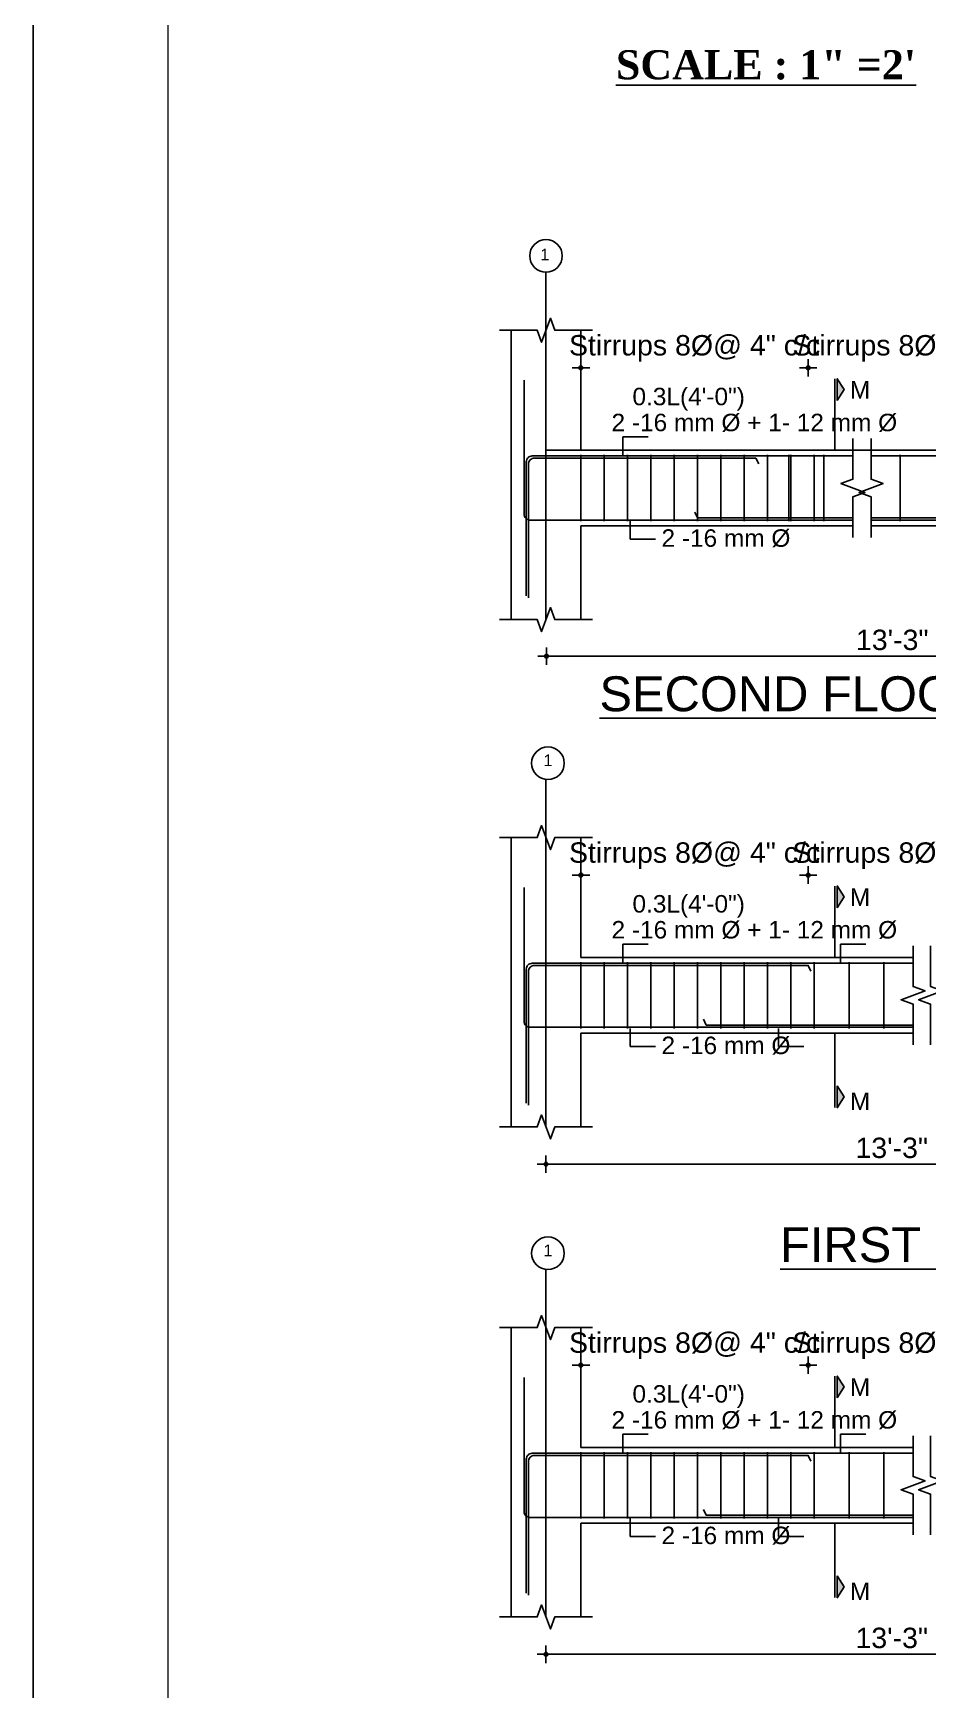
# Model space of a CAD drawing. Header units: inches. Extents: x 10143 to 33197, y -150 to 3760.
# Drawn here: x 13632 to 13939, y 917 to 1486 of the extents above; entities that cross this region are included whole.
import ezdxf
from ezdxf.enums import TextEntityAlignment as Align

# ---------------------------------------------------------------- set-up
doc = ezdxf.new("R2010")
doc.units = ezdxf.units.IN
doc.header["$LTSCALE"] = 0.5
doc.header["$MEASUREMENT"] = 0
doc.header["$PDMODE"] = 66
doc.layers.add('DIMENSION', color=5, linetype='Continuous')
doc.layers.add('ELE1', color=3, linetype='Continuous', lineweight=9)
doc.layers.add('Toilet', color=7, linetype='Continuous', lineweight=25)
doc.styles.add('1.8', font='times.ttf', dxfattribs={"width": 0.8, "height": 6})
doc.styles.add('style1', font='arial.ttf', dxfattribs={"height": 7})
doc.dimstyles.new('1.4', dxfattribs={"dimscale": 0, "dimtxt": 6, "dimasz": 0.5, "dimexe": 2, "dimexo": 9, "dimgap": 2, "dimtad": 1, "dimdec": 0, "dimlfac": 0.5, "dimzin": 3, "dimdsep": 46, "dimlunit": 4, "dimtxsty": '1.8', "dimblk": 'DIM', "dimcen": 3, "dimdle": 3, "dimse1": 1, "dimse2": 1, "dimclrd": 256, "dimclre": 256, "dimclrt": 7, "dimadec": 1, "dimazin": 2, "dimtfac": 1, "dimtdec": 0, "dimtix": 1, "dimtofl": 0, "dimtmove": 2, "dimatfit": 3, "dimldrblk": 'ARW', "dimfxl": 2, "dimfrac": 2, "dimtolj": 2, "dimtzin": 0, "dimarcsym": 0})

# ---------------------------------------------------------------- blocks, each defined once
blk = doc.blocks.new('DIM')
at = {"layer": 'DIMENSION'}
h = blk.add_hatch(color=256, dxfattribs=at)
h.paths.add_polyline_path([(0, 1.3), (0, 0), (1.3, 0, 0.414214)])
h.paths.add_polyline_path([(1.3, 0), (0, 0), (0, -1.3, 0.414214)])
h.paths.add_polyline_path([(0, 0), (-1.3, 0, 0.414214), (0, -1.3)])
h.paths.add_polyline_path([(0, 1.3, 0.414214), (-1.3, 0), (0, 0)])
for p, q in [((-6, 0), (6, 0)), ((0, 6), (0, -6))]:
    blk.add_line(p, q, dxfattribs=at)
blk.add_circle((0, 0), 1.28, dxfattribs=at)
blk = doc.blocks.new('*D1253')
at = {"lineweight": -2, "transparency": 16777216}
for p, q in [((13819.09, 1028.74), (13818.59, 1028.74)), ((13898.09, 1028.74), (13898.59, 1028.74))]:
    blk.add_line(p, q, dxfattribs=at)
at = {"layer": 'Defpoints', "color": 0, "transparency": 16777216}
for p in [(13897.59, 1028.74), (13819.59, 1016.76), (13897.59, 1012.2)]:
    blk.add_point(p, dxfattribs=at)
at = {"lineweight": -2, "transparency": 16777216, "xscale": 0.5, "yscale": 0.5, "zscale": 0.5}
blk.add_blockref('DIM', (13819.59, 1028.74), dxfattribs=at)
at = {"lineweight": -2, "transparency": 16777216, "xscale": 0.5, "yscale": 0.5, "zscale": 0.5, "rotation": 180}
blk.add_blockref('DIM', (13897.59, 1028.74), dxfattribs=at)
at = {"color": 7, "transparency": 16777216, "insert": (13858.59, 1035.4), "char_height": 7, "attachment_point": 5, "style": 'style1'}
blk.add_mtext('\\A2;Stirrups 8%%C@ 4" c/c', dxfattribs=at)
blk = doc.blocks.new('ARW')
at = {"layer": 'DIMENSION'}
blk.add_lwpolyline([(-0.5, 0, 0, 3, 0), (-5.5, 0, 0, 0, 0), (-0.5, 0, 0, 0, 0)], format="xyseb", dxfattribs=at)
blk = doc.blocks.new('*D1254')
at = {"lineweight": -2, "transparency": 16777216}
for p, q in [((13897.09, 1028.74), (13896.59, 1028.74)), ((13973.44, 1028.74), (13973.94, 1028.74))]:
    blk.add_line(p, q, dxfattribs=at)
at = {"layer": 'Defpoints', "color": 0, "transparency": 16777216}
for p in [(13972.94, 1028.74), (13897.59, 1012.2), (13972.94, 997.69)]:
    blk.add_point(p, dxfattribs=at)
at = {"lineweight": -2, "transparency": 16777216, "xscale": 0.5, "yscale": 0.5, "zscale": 0.5}
blk.add_blockref('DIM', (13897.59, 1028.74), dxfattribs=at)
at = {"lineweight": -2, "transparency": 16777216, "xscale": 0.5, "yscale": 0.5, "zscale": 0.5, "rotation": 180}
blk.add_blockref('DIM', (13972.94, 1028.74), dxfattribs=at)
at = {"color": 7, "transparency": 16777216, "insert": (13935.26, 1035.4), "char_height": 7, "attachment_point": 5, "style": 'style1'}
blk.add_mtext('\\A2;Stirrups 8%%C@ 6" c/c', dxfattribs=at)
blk = doc.blocks.new('*D1258')
at = {"lineweight": -2, "transparency": 16777216}
blk.add_line((13808.09, 929.43), (14044.44, 929.43), dxfattribs=at)
at = {"layer": 'Defpoints', "color": 0, "transparency": 16777216}
for p in [(13807.59, 942.24), (14044.94, 942.24), (14044.94, 929.43)]:
    blk.add_point(p, dxfattribs=at)
at = {"lineweight": -2, "transparency": 16777216, "xscale": 0.5, "yscale": 0.5, "zscale": 0.5, "rotation": 180}
blk.add_blockref('DIM', (13807.59, 929.43), dxfattribs=at)
at = {"lineweight": -2, "transparency": 16777216, "xscale": 0.5, "yscale": 0.5, "zscale": 0.5}
blk.add_blockref('DIM', (14044.94, 929.43), dxfattribs=at)
at = {"color": 7, "transparency": 16777216, "insert": (13926.26, 935.01), "char_height": 7, "attachment_point": 5, "style": 'style1'}
blk.add_mtext('\\A2;{\\fArial TUR|b0|i0|c162|p34;1}3{\\fArial TUR|b0|i0|c162|p34;\'-}3{\\fArial TUR|b0|i0|c162|p34;"}', dxfattribs=at)
blk = doc.blocks.new('*D2559')
at = {"lineweight": -2, "transparency": 16777216}
blk.add_line((14044.6, 1272.16), (13808.25, 1272.16), dxfattribs=at)
at = {"layer": 'Defpoints', "color": 0, "transparency": 16777216}
for p in [(13807.75, 1284.97), (14045.1, 1284.97), (13807.75, 1272.16)]:
    blk.add_point(p, dxfattribs=at)
at = {"lineweight": -2, "transparency": 16777216, "xscale": 0.5, "yscale": 0.5, "zscale": 0.5, "rotation": 180}
blk.add_blockref('DIM', (13807.75, 1272.16), dxfattribs=at)
at = {"lineweight": -2, "transparency": 16777216, "xscale": 0.5, "yscale": 0.5, "zscale": 0.5}
blk.add_blockref('DIM', (14045.1, 1272.16), dxfattribs=at)
at = {"color": 7, "transparency": 16777216, "insert": (13926.43, 1277.74), "char_height": 7, "attachment_point": 5, "style": 'style1'}
blk.add_mtext('\\A2;13{\\fArial TUR|b0|i0|c162|p34;\'-}3{\\fArial TUR|b0|i0|c162|p34;"}', dxfattribs=at)
blk = doc.blocks.new('*D2565')
at = {"lineweight": -2, "transparency": 16777216}
for p, q in [((13819.09, 1197.03), (13818.59, 1197.03)), ((13898.09, 1197.03), (13898.59, 1197.03))]:
    blk.add_line(p, q, dxfattribs=at)
at = {"layer": 'Defpoints', "color": 0, "transparency": 16777216}
for p in [(13897.59, 1197.03), (13819.59, 1185.06), (13897.59, 1180.49)]:
    blk.add_point(p, dxfattribs=at)
at = {"lineweight": -2, "transparency": 16777216, "xscale": 0.5, "yscale": 0.5, "zscale": 0.5}
blk.add_blockref('DIM', (13819.59, 1197.03), dxfattribs=at)
at = {"lineweight": -2, "transparency": 16777216, "xscale": 0.5, "yscale": 0.5, "zscale": 0.5, "rotation": 180}
blk.add_blockref('DIM', (13897.59, 1197.03), dxfattribs=at)
at = {"color": 7, "transparency": 16777216, "insert": (13858.59, 1203.69), "char_height": 7, "attachment_point": 5, "style": 'style1'}
blk.add_mtext('\\A2;Stirrups 8%%C@ 4" c/c', dxfattribs=at)
blk = doc.blocks.new('*D2566')
at = {"lineweight": -2, "transparency": 16777216}
for p, q in [((13897.09, 1197.03), (13896.59, 1197.03)), ((13973.44, 1197.03), (13973.94, 1197.03))]:
    blk.add_line(p, q, dxfattribs=at)
at = {"layer": 'Defpoints', "color": 0, "transparency": 16777216}
for p in [(13972.94, 1197.03), (13897.59, 1180.49), (13972.94, 1165.98)]:
    blk.add_point(p, dxfattribs=at)
at = {"lineweight": -2, "transparency": 16777216, "xscale": 0.5, "yscale": 0.5, "zscale": 0.5}
blk.add_blockref('DIM', (13897.59, 1197.03), dxfattribs=at)
at = {"lineweight": -2, "transparency": 16777216, "xscale": 0.5, "yscale": 0.5, "zscale": 0.5, "rotation": 180}
blk.add_blockref('DIM', (13972.94, 1197.03), dxfattribs=at)
at = {"color": 7, "transparency": 16777216, "insert": (13935.26, 1203.69), "char_height": 7, "attachment_point": 5, "style": 'style1'}
blk.add_mtext('\\A2;Stirrups 8%%C@ 6" c/c', dxfattribs=at)
blk = doc.blocks.new('*D2563')
at = {"lineweight": -2, "transparency": 16777216}
blk.add_line((13808.09, 1097.73), (14044.44, 1097.73), dxfattribs=at)
at = {"layer": 'Defpoints', "color": 0, "transparency": 16777216}
for p in [(13807.59, 1110.54), (14044.94, 1110.54), (14044.94, 1097.73)]:
    blk.add_point(p, dxfattribs=at)
at = {"lineweight": -2, "transparency": 16777216, "xscale": 0.5, "yscale": 0.5, "zscale": 0.5, "rotation": 180}
blk.add_blockref('DIM', (13807.59, 1097.73), dxfattribs=at)
at = {"lineweight": -2, "transparency": 16777216, "xscale": 0.5, "yscale": 0.5, "zscale": 0.5}
blk.add_blockref('DIM', (14044.94, 1097.73), dxfattribs=at)
at = {"color": 7, "transparency": 16777216, "insert": (13926.26, 1103.3), "char_height": 7, "attachment_point": 5, "style": 'style1'}
blk.add_mtext('\\A2;{\\fArial TUR|b0|i0|c162|p34;1}3{\\fArial TUR|b0|i0|c162|p34;\'-}3{\\fArial TUR|b0|i0|c162|p34;"}', dxfattribs=at)
blk = doc.blocks.new('*D2603')
at = {"lineweight": -2, "transparency": 16777216}
for p, q in [((13819.09, 1371.24), (13818.59, 1371.24)), ((13898.09, 1371.24), (13898.59, 1371.24))]:
    blk.add_line(p, q, dxfattribs=at)
at = {"layer": 'Defpoints', "color": 0, "transparency": 16777216}
for p in [(13897.59, 1371.24), (13819.59, 1359.27), (13897.59, 1354.7)]:
    blk.add_point(p, dxfattribs=at)
at = {"lineweight": -2, "transparency": 16777216, "xscale": 0.5, "yscale": 0.5, "zscale": 0.5}
blk.add_blockref('DIM', (13819.59, 1371.24), dxfattribs=at)
at = {"lineweight": -2, "transparency": 16777216, "xscale": 0.5, "yscale": 0.5, "zscale": 0.5, "rotation": 180}
blk.add_blockref('DIM', (13897.59, 1371.24), dxfattribs=at)
at = {"color": 7, "transparency": 16777216, "insert": (13858.59, 1377.9), "char_height": 7, "attachment_point": 5, "style": 'style1'}
blk.add_mtext('\\A2;Stirrups 8%%C@ 4" c/c', dxfattribs=at)
blk = doc.blocks.new('*D2604')
at = {"lineweight": -2, "transparency": 16777216}
for p, q in [((13897.09, 1371.24), (13896.59, 1371.24)), ((13973.44, 1371.24), (13973.94, 1371.24))]:
    blk.add_line(p, q, dxfattribs=at)
at = {"layer": 'Defpoints', "color": 0, "transparency": 16777216}
for p in [(13972.94, 1371.24), (13897.59, 1354.7), (13972.94, 1340.19)]:
    blk.add_point(p, dxfattribs=at)
at = {"lineweight": -2, "transparency": 16777216, "xscale": 0.5, "yscale": 0.5, "zscale": 0.5}
blk.add_blockref('DIM', (13897.59, 1371.24), dxfattribs=at)
at = {"lineweight": -2, "transparency": 16777216, "xscale": 0.5, "yscale": 0.5, "zscale": 0.5, "rotation": 180}
blk.add_blockref('DIM', (13972.94, 1371.24), dxfattribs=at)
at = {"color": 7, "transparency": 16777216, "insert": (13935.26, 1377.9), "char_height": 7, "attachment_point": 5, "style": 'style1'}
blk.add_mtext('\\A2;Stirrups 8%%C@ 6" c/c', dxfattribs=at)

msp = doc.modelspace()

# ---------------------------------------------------------------- hatches: boundary and pattern name
for points in [[(13907.58, 1367.48), (13907.58, 1359.98), (13909.89, 1363.73)], [(13907.58, 1193.28), (13907.58, 1185.77), (13909.89, 1189.52)], [(13907.58, 1117.14), (13907.58, 1124.64), (13909.89, 1120.89)], [(13907.58, 1024.98), (13907.58, 1017.48), (13909.89, 1021.23)], [(13907.58, 948.84), (13907.58, 956.35), (13909.89, 952.59)]]:
    msp.add_hatch(color=256).paths.add_polyline_path(points)

# ---------------------------------------------------------------- linework, layer by layer
for p, q in [((13807.59, 1384.1), (13807.59, 1404.06)), ((13795.59, 1340.19), (13795.59, 1384.1)), ((13807.59, 1384.1), (13807.59, 1284.75)), ((13819.59, 1342.94), (13819.59, 1384.1)), ((13906.72, 1342.94), (13906.72, 1367.44)), ((13912.94, 1342.94), (13819.59, 1342.94)), ((13919.16, 1342.94), (14103.2, 1342.94)), ((13795.59, 1284.75), (13795.59, 1340.19)), ((13807.59, 1340.94), (13912.94, 1340.94)), ((13819.59, 1341.34), (13819.59, 1318.54)), ((13827.59, 1341.34), (13827.59, 1318.54)), ((13835.59, 1341.34), (13835.59, 1318.54)), ((13843.59, 1341.34), (13843.59, 1318.54)), ((13851.59, 1341.34), (13851.59, 1318.54)), ((13859.59, 1341.34), (13859.59, 1318.54)), ((13867.59, 1341.34), (13867.59, 1318.54)), ((13875.59, 1341.34), (13875.59, 1318.54)), ((13883.59, 1341.34), (13883.59, 1318.54)), ((13890.94, 1341.34), (13890.94, 1318.54)), ((13891.59, 1341.34), (13891.59, 1318.54)), ((13899.59, 1341.34), (13899.59, 1318.54)), ((13902.94, 1341.34), (13902.94, 1318.54)), ((14045.16, 1340.94), (13919.16, 1340.94)), ((13929.16, 1341.34), (13929.16, 1318.54)), ((13807.59, 1318.94), (13912.94, 1318.94)), ((13912.94, 1316.94), (13819.59, 1316.94)), ((13819.59, 1284.75), (13819.59, 1316.94)), ((14045.16, 1318.94), (13919.16, 1318.94)), ((13919.16, 1316.94), (14103.2, 1316.94)), ((13807.59, 1209.89), (13807.59, 1229.85)), ((13795.59, 1142.73), (13795.59, 1209.89)), ((13807.59, 1209.89), (13807.59, 1110.54)), ((13819.59, 1168.73), (13819.59, 1209.89)), ((13906.72, 1168.73), (13906.72, 1193.23)), ((13819.59, 1168.73), (13933.59, 1168.73)), ((13819.59, 1167.13), (13819.59, 1144.33)), ((13827.59, 1167.13), (13827.59, 1144.33)), ((13835.59, 1167.13), (13835.59, 1144.33)), ((13843.59, 1167.13), (13843.59, 1144.33)), ((13851.59, 1167.13), (13851.59, 1144.33)), ((13859.59, 1167.13), (13859.59, 1144.33)), ((13867.59, 1167.13), (13867.59, 1144.33)), ((13875.59, 1167.13), (13875.59, 1144.33)), ((13883.59, 1167.13), (13883.59, 1144.33)), ((13891.59, 1167.13), (13891.59, 1144.33)), ((13899.59, 1167.13), (13899.59, 1144.33)), ((13911.59, 1167.13), (13911.59, 1144.33)), ((13923.59, 1167.13), (13923.59, 1144.33)), ((13795.59, 1110.54), (13795.59, 1142.73)), ((13819.59, 1110.54), (13819.59, 1142.73)), ((13819.59, 1142.73), (13933.59, 1142.73)), ((13906.72, 1117.19), (13906.72, 1142.73)), ((13807.59, 1110.54), (13807.59, 1130.49)), ((13807.59, 1041.6), (13807.59, 1061.55)), ((13795.59, 974.44), (13795.59, 1041.6)), ((13807.59, 1041.6), (13807.59, 942.24)), ((13819.59, 1000.44), (13819.59, 1041.6)), ((13906.72, 1000.44), (13906.72, 1024.93)), ((13819.59, 1000.44), (13933.59, 1000.44)), ((13819.59, 998.84), (13819.59, 976.04)), ((13827.59, 998.84), (13827.59, 976.04)), ((13835.59, 998.84), (13835.59, 976.04)), ((13843.59, 998.84), (13843.59, 976.04)), ((13851.59, 998.84), (13851.59, 976.04)), ((13859.59, 998.84), (13859.59, 976.04)), ((13867.59, 998.84), (13867.59, 976.04)), ((13875.59, 998.84), (13875.59, 976.04)), ((13883.59, 998.84), (13883.59, 976.04)), ((13891.59, 998.84), (13891.59, 976.04)), ((13899.59, 998.84), (13899.59, 976.04)), ((13911.59, 998.84), (13911.59, 976.04)), ((13923.59, 998.84), (13923.59, 976.04)), ((13795.59, 942.24), (13795.59, 974.44)), ((13819.59, 942.24), (13819.59, 974.44)), ((13819.59, 974.44), (13933.59, 974.44)), ((13906.72, 948.89), (13906.72, 974.44)), ((13807.59, 942.24), (13807.59, 962.2))]:
    msp.add_line(p, q)
for points in [[(13791.59, 1384.1), (13804.59, 1384.1), (13806.09, 1379.98), (13809.09, 1388.22), (13810.59, 1384.1), (13823.59, 1384.1)], [(13907.58, 1359.98), (13907.58, 1367.48), (13909.89, 1363.73), (13907.58, 1359.98)], [(13912.94, 1346.94), (13912.94, 1332.94), (13908.82, 1331.44), (13917.06, 1328.44), (13912.94, 1326.94), (13912.94, 1312.94)], [(13912.94, 1346.94), (13912.94, 1332.94), (13908.82, 1331.44), (13917.06, 1328.44), (13912.94, 1326.94), (13912.94, 1312.94)], [(13919.16, 1346.94), (13919.16, 1332.94), (13923.28, 1331.44), (13915.03, 1328.44), (13919.16, 1326.94), (13919.16, 1312.94)], [(13919.16, 1346.94), (13919.16, 1332.94), (13923.28, 1331.44), (13915.03, 1328.44), (13919.16, 1326.94), (13919.16, 1312.94)], [(13880.63, 1338.19), (13879.59, 1340.19), (13807.59, 1340.19)], [(13858.63, 1321.69), (13859.59, 1319.69), (13912.94, 1319.69)], [(13994.11, 1321.69), (13993.16, 1319.69), (13919.16, 1319.69)], [(13791.59, 1284.75), (13804.59, 1284.75), (13806.09, 1280.63), (13809.09, 1288.87), (13810.59, 1284.75), (13823.59, 1284.75)], [(13823.59, 1209.89), (13810.59, 1209.89), (13809.09, 1205.77), (13806.09, 1214.02), (13804.59, 1209.89), (13791.59, 1209.89)], [(13907.58, 1185.77), (13907.58, 1193.28), (13909.89, 1189.52), (13907.58, 1185.77)], [(13933.59, 1172.73), (13933.59, 1158.73), (13937.71, 1157.23), (13929.47, 1154.23), (13933.59, 1152.73), (13933.59, 1138.73)], [(13933.59, 1172.73), (13933.59, 1158.73), (13937.71, 1157.23), (13929.47, 1154.23), (13933.59, 1152.73), (13933.59, 1138.73)], [(13939.59, 1172.73), (13939.59, 1158.73), (13943.71, 1157.23), (13935.47, 1154.23), (13939.59, 1152.73), (13939.59, 1138.73)], [(13939.59, 1172.73), (13939.59, 1158.73), (13943.71, 1157.23), (13935.47, 1154.23), (13939.59, 1152.73), (13939.59, 1138.73)], [(13807.59, 1166.73), (13933.59, 1166.73)], [(13807.59, 1165.98), (13897.59, 1165.98), (13898.54, 1163.98)], [(13933.59, 1144.73), (13807.59, 1144.73)], [(13861.63, 1147.48), (13862.59, 1145.48), (13933.59, 1145.48)], [(13907.58, 1124.64), (13907.58, 1117.14), (13909.89, 1120.89), (13907.58, 1124.64)], [(13823.59, 1110.54), (13810.59, 1110.54), (13809.09, 1106.42), (13806.09, 1114.66), (13804.59, 1110.54), (13791.59, 1110.54)], [(13823.59, 1041.6), (13810.59, 1041.6), (13809.09, 1037.48), (13806.09, 1045.72), (13804.59, 1041.6), (13791.59, 1041.6)], [(13907.58, 1017.48), (13907.58, 1024.98), (13909.89, 1021.23), (13907.58, 1017.48)], [(13933.59, 1004.44), (13933.59, 990.44), (13937.71, 988.94), (13929.47, 985.94), (13933.59, 984.44), (13933.59, 970.44)], [(13933.59, 1004.44), (13933.59, 990.44), (13937.71, 988.94), (13929.47, 985.94), (13933.59, 984.44), (13933.59, 970.44)], [(13939.59, 1004.44), (13939.59, 990.44), (13943.71, 988.94), (13935.47, 985.94), (13939.59, 984.44), (13939.59, 970.44)], [(13939.59, 1004.44), (13939.59, 990.44), (13943.71, 988.94), (13935.47, 985.94), (13939.59, 984.44), (13939.59, 970.44)], [(13807.59, 998.44), (13933.59, 998.44)], [(13807.59, 997.69), (13897.59, 997.69), (13898.54, 995.69)], [(13861.63, 979.19), (13862.59, 977.19), (13933.59, 977.19)], [(13933.59, 976.44), (13807.59, 976.44)], [(13907.58, 956.35), (13907.58, 948.84), (13909.89, 952.59), (13907.58, 956.35)], [(13823.59, 942.24), (13810.59, 942.24), (13809.09, 938.12), (13806.09, 946.37), (13804.59, 942.24), (13791.59, 942.24)]]:
    msp.add_lwpolyline(points)
for points in [[(13819.59, 1318.94), (13802.1, 1318.94, -0.414214), (13800.09, 1320.95), (13800.09, 1366.94)], [(13800.84, 1292.94), (13800.84, 1338.92, -0.414214), (13802.85, 1340.94), (13819.59, 1340.94)], [(13801.59, 1292.19), (13801.59, 1338.17, -0.414214), (13803.6, 1340.19), (13819.59, 1340.19)], [(13819.59, 1144.73), (13802.1, 1144.73, -0.414214), (13800.09, 1146.74), (13800.09, 1192.73)], [(13800.84, 1118.73), (13800.84, 1164.71, -0.414214), (13802.85, 1166.73), (13819.59, 1166.73)], [(13801.59, 1117.98), (13801.59, 1163.96, -0.414214), (13803.6, 1165.98), (13819.59, 1165.98)], [(13819.59, 976.44), (13802.1, 976.44, -0.414214), (13800.09, 978.45), (13800.09, 1024.44)], [(13800.84, 950.44), (13800.84, 996.42, -0.414214), (13802.85, 998.44), (13819.59, 998.44)], [(13801.59, 949.69), (13801.59, 995.67, -0.414214), (13803.6, 997.69), (13819.59, 997.69)]]:
    msp.add_lwpolyline(points, format="xyb")
for centre in [(13807.59, 1409.66), (13808.27, 1235.42), (13808.27, 1067.13)]:
    msp.add_circle(centre, 5.6)
at = {"layer": 'Defpoints'}
msp.add_lwpolyline([(16809.18, 2097.54), (13631.58, 2097.54), (13631.58, -150.43), (16809.18, -150.43)], close=True, dxfattribs=at)
at = {"layer": 'ELE1'}
msp.add_lwpolyline([(13677.89, 2051.22), (16762.86, 2051.22), (16762.86, -104.11), (13677.89, -104.11)], close=True, dxfattribs=at)
at = {"layer": 'Toilet'}
msp.add_line((14045.16, 1342.94), (13807.59, 1342.94), dxfattribs=at)

# ---------------------------------------------------------------- texts
at = {"style": 'style1'}
for s, height, p in [('1', 4, (13805.63, 1408.11)), ('M', 6, (13911.88, 1360.65)), ('0.3L(4\'-0")', 6, (13837.27, 1358.36)), ('2 -16 mm %%C + 1- 12 mm %%C', 6, (13830.08, 1349.44)), ('2 -16 mm %%C ', 6, (13847.23, 1309.75)), ('1', 4, (13806.75, 1234.43)), ('0.3L(4\'-0")', 6, (13837.27, 1184.15)), ('M', 6, (13911.88, 1186.44)), ('2 -16 mm %%C + 1- 12 mm %%C', 6, (13830.08, 1175.24)), ('2 -16 mm %%C ', 6, (13847.23, 1135.54)), ('M', 6, (13911.88, 1116.31)), ('1', 4, (13806.75, 1066.14)), ('M', 6, (13911.88, 1018.14)), ('0.3L(4\'-0")', 6, (13837.27, 1015.86)), ('2 -16 mm %%C + 1- 12 mm %%C', 6, (13830.08, 1006.94)), ('2 -16 mm %%C ', 6, (13847.23, 967.25)), ('M', 6, (13911.88, 948.02))]:
    msp.add_text(s, height=height, dxfattribs=at).set_placement(p)
for s, p in [('%%USECOND FLOOR', (13892.99, 1259.27)), ('%%UFIRST FLOOR', (13943.34, 1070.1))]:
    msp.add_text(s, height=12, dxfattribs=at).set_placement(p, align=Align.MIDDLE_CENTER)
at = {"insert": (13831.58, 1480.3), "char_height": 10, "width": 450.6233, "attachment_point": 1, "style": 'style1'}
msp.add_mtext('{\\fTimes New Roman|b1|i0|c0|p18;\\LSCALE : 1" =2\'}', dxfattribs=at)

# ---------------------------------------------------------------- dimensions: what is measured, and where the dimension line sits
for base, p1, p2, text, picture, middle in [((13897.59, 1371.24), (13819.59, 1359.27), (13897.59, 1354.7), 'Stirrups 8%%C@ 4" c/c', '*D2603', (13858.59, 1377.9)), ((13972.94, 1371.24), (13897.59, 1354.7), (13972.94, 1340.19), 'Stirrups 8%%C@ 6" c/c', '*D2604', (13935.26, 1377.9)), ((13897.59, 1197.03), (13819.59, 1185.06), (13897.59, 1180.49), 'Stirrups 8%%C@ 4" c/c', '*D2565', (13858.59, 1203.69)), ((13972.94, 1197.03), (13897.59, 1180.49), (13972.94, 1165.98), 'Stirrups 8%%C@ 6" c/c', '*D2566', (13935.26, 1203.69)), ((14044.94, 1097.73), (13807.59, 1110.54), (14044.94, 1110.54), '{\\fArial TUR|b0|i0|c162|p34;1}3{\\fArial TUR|b0|i0|c162|p34;\'-}3{\\fArial TUR|b0|i0|c162|p34;"}', '*D2563', (13926.26, 1103.3)), ((13897.59, 1028.74), (13819.59, 1016.76), (13897.59, 1012.2), 'Stirrups 8%%C@ 4" c/c', '*D1253', (13858.59, 1035.4)), ((13972.94, 1028.74), (13897.59, 1012.2), (13972.94, 997.69), 'Stirrups 8%%C@ 6" c/c', '*D1254', (13935.26, 1035.4)), ((14044.94, 929.43), (13807.59, 942.24), (14044.94, 942.24), '{\\fArial TUR|b0|i0|c162|p34;1}3{\\fArial TUR|b0|i0|c162|p34;\'-}3{\\fArial TUR|b0|i0|c162|p34;"}', '*D1258', (13926.26, 935.01))]:
    dim = msp.add_linear_dim(base=base, p1=p1, p2=p2, text=text, dimstyle='1.4', override={"dimscale": 1, "dimtxsty": 'style1'})
    dim.commit()
    dim.dimension.update_dxf_attribs({"geometry": picture, "text_midpoint": middle})
dim = msp.add_linear_dim(base=(13807.75, 1272.16), p1=(14045.1, 1284.97), p2=(13807.75, 1284.97), angle=180, text='13{\\fArial TUR|b0|i0|c162|p34;\'-}3{\\fArial TUR|b0|i0|c162|p34;"}', dimstyle='1.4', override={"dimscale": 1, "dimtxsty": 'style1'})
dim.commit()
dim.dimension.update_dxf_attribs({"geometry": '*D2559', "text_midpoint": (13926.43, 1277.74)})

# ---------------------------------------------------------------- leaders
for points in [[(13833.94, 1341.34), (13833.94, 1347.55), (13842.66, 1347.55)], [(13836.43, 1318.54), (13836.43, 1312.33), (13845.15, 1312.33)], [(13833.94, 1167.13), (13833.94, 1173.34), (13842.66, 1173.34)], [(13908.63, 1167.13), (13908.63, 1173.34), (13917.35, 1173.34)], [(13836.43, 1144.33), (13836.43, 1138.12), (13845.15, 1138.12)], [(13887.35, 1144.33), (13887.35, 1138.12), (13896.07, 1138.12)], [(13833.94, 998.84), (13833.94, 1005.04), (13842.66, 1005.04)], [(13908.63, 998.84), (13908.63, 1005.04), (13917.35, 1005.04)], [(13836.43, 976.04), (13836.43, 969.83), (13845.15, 969.83)], [(13887.35, 976.04), (13887.35, 969.83), (13896.07, 969.83)]]:
    msp.add_leader(points, dimstyle='1.4', override={"dimscale": 1, "dimtxsty": 'style1'})

doc.saveas('drawing.dxf')
